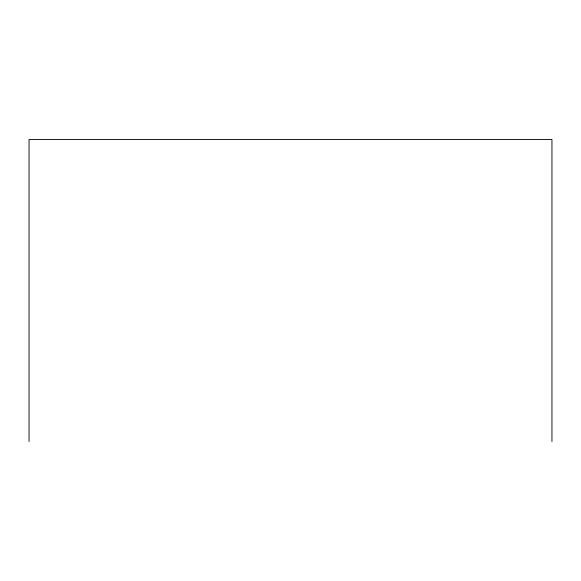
<?xml version="1.0" encoding="UTF-8"?>
<svg xmlns="http://www.w3.org/2000/svg" width="581" height="581" viewBox="0 0 581 581"><rect width="100%" height="100%" fill="white"/><g stroke="black" fill="none" stroke-linecap="round" stroke-linejoin="round"><path stroke-width="0.87" d="M551.95 441.487L551.95 139.513L29.05 139.513L29.05 441.487"/></g></svg>
